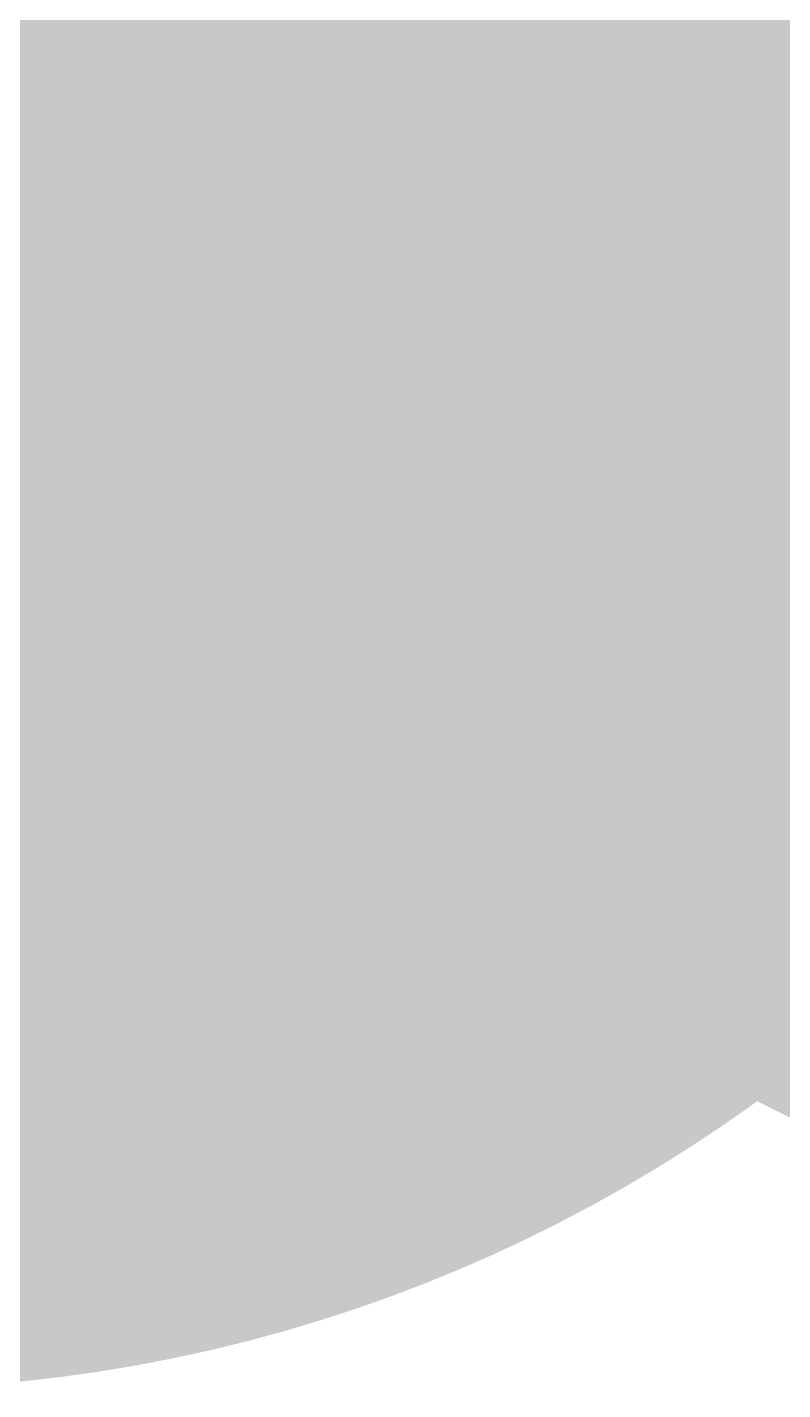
# Model space of a CAD drawing. Header units: inches. Extents: x -2 to 289, y -4 to 187.
# Drawn here: x 76.9327 to 77.0816, y 23.5665 to 23.8351 of the extents above; entities that cross this region are included whole.
import ezdxf

# ---------------------------------------------------------------- set-up
doc = ezdxf.new("R2010")
doc.units = ezdxf.units.IN
for name, color, linetype in [('Bottom Layer', 5, 'Continuous'), ('Drill Drawing', 1, 'Continuous'), ('Layer 1', 16, 'Continuous'), ('Layer 2', 76, 'Continuous'), ('Top Layer', 1, 'Continuous'), ('Via Holes', 16, 'Continuous')]:
    doc.layers.add(name, color=color, linetype=linetype)

msp = doc.modelspace()

# ---------------------------------------------------------------- hatches: boundary and pattern name
at = {"layer": 'Bottom Layer'}
h = msp.add_hatch(color=5, dxfattribs=at)
edge = h.paths.add_edge_path()
edge.add_arc((76.90093, 23.8666), 0.3, 0, 360)
at = {"layer": 'Layer 1'}
h = msp.add_hatch(color=16, dxfattribs=at)
edge = h.paths.add_edge_path()
edge.add_arc((76.90093, 23.8666), 0.3, 0, 360)
at = {"layer": 'Layer 2'}
h = msp.add_hatch(color=76, dxfattribs=at)
edge = h.paths.add_edge_path()
edge.add_arc((76.90093, 23.8666), 0.3, 0, 360)
at = {"layer": 'Top Layer'}
h = msp.add_hatch(color=1, dxfattribs=at)
edge = h.paths.add_edge_path()
edge.add_arc((76.90093, 23.8666), 0.3, 0, 360)
at = {"layer": 'Via Holes'}
h = msp.add_hatch(color=7, dxfattribs=at)
edge = h.paths.add_edge_path()
edge.add_arc((76.90093, 23.8666), 0.15, 0, 360)

# ---------------------------------------------------------------- linework, layer by layer
at = {"layer": 'Bottom Layer', "const_width": 0.254}
msp.add_lwpolyline([(76.90093, 23.8666), (90.7542, 23.8666)], dxfattribs=at)
at = {"layer": 'Bottom Layer', "const_width": 0.127}
msp.add_lwpolyline([(76.83743, 23.8666, 1), (76.96443, 23.8666, 1)], format="xyb", close=True, dxfattribs=at)
at = {"layer": 'Drill Drawing', "const_width": 0.0508}
for points in [[(76.97713, 23.8666), (77.05333, 23.7142)], [(77.02793, 23.8666), (77.15493, 23.6126)], [(76.90093, 23.7904), (77.05333, 23.7142)], [(76.90093, 23.7396), (77.15493, 23.6126)]]:
    msp.add_lwpolyline(points, dxfattribs=at)
at = {"layer": 'Drill Drawing', "const_width": 0.0254}
msp.add_lwpolyline([(77.04063, 23.7142, 1), (77.06603, 23.7142, 1)], format="xyb", close=True, dxfattribs=at)
msp.add_lwpolyline([(77.04063, 23.7142, 1), (77.06603, 23.7142, 1)], format="xyb", close=True, dxfattribs=at)
at = {"layer": 'Top Layer', "const_width": 0.254}
msp.add_lwpolyline([(76.90093, 23.8666), (76.90093, 30.45544)], dxfattribs=at)
at = {"layer": 'Top Layer', "const_width": 0.127}
msp.add_lwpolyline([(76.83743, 23.8666, 1), (76.96443, 23.8666, 1)], format="xyb", close=True, dxfattribs=at)

doc.saveas('drawing.dxf')
